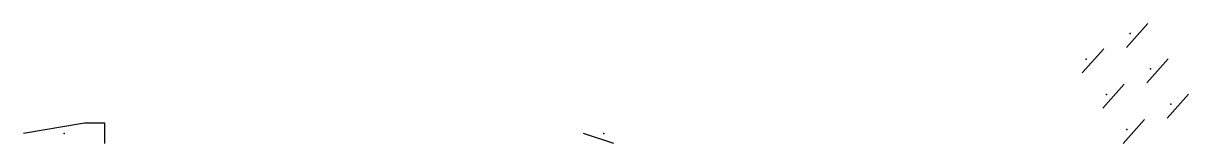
# Model space of a CAD drawing. Header units: metres. Extents: x 439992 to 440107, y 4474000 to 4474012.
import ezdxf

# ---------------------------------------------------------------- set-up
doc = ezdxf.new("R2010")
doc.units = ezdxf.units.M
doc.layers.get('0').update_dxf_attribs({"linetype": 'CONTINUOUS'})
doc.layers.add('Mobiliario', color=2, linetype='CONTINUOUS')
doc.layers.add('Redes', color=4, linetype='CONTINUOUS')

# ---------------------------------------------------------------- blocks, each defined once
blk = doc.blocks.new('UNIDAD')
blk.add_line((0, 0), (3, 1))
at = {"layer": 'Redes'}
blk.add_point((1, 1), dxfattribs=at)
blk = doc.blocks.new('CONJUNTO')
blk.add_line((1, 0), (1, 1))
at = {"color": 0}
blk.add_line((0, 0), (1, 0), dxfattribs=at)
at = {"yscale": 0.5, "rotation": 90}
blk.add_blockref('UNIDAD', (1, 1), dxfattribs=at)

msp = doc.modelspace()

# ---------------------------------------------------------------- block references
at = {"layer": 'Mobiliario', "color": 1, "xscale": 2, "yscale": 2, "rotation": 90}
msp.add_blockref('CONJUNTO', (440000, 4474000), dxfattribs=at)
at = {"layer": 'Redes', "rotation": 30, "row_count": 3, "column_count": 2, "row_spacing": 4, "column_spacing": 5}
msp.add_blockref('UNIDAD', (440100, 4474000, 10), dxfattribs=at)
at = {"layer": 'Redes', "xscale": -1}
msp.add_blockref('UNIDAD', (440050, 4474000), dxfattribs=at)

doc.saveas('drawing.dxf')
